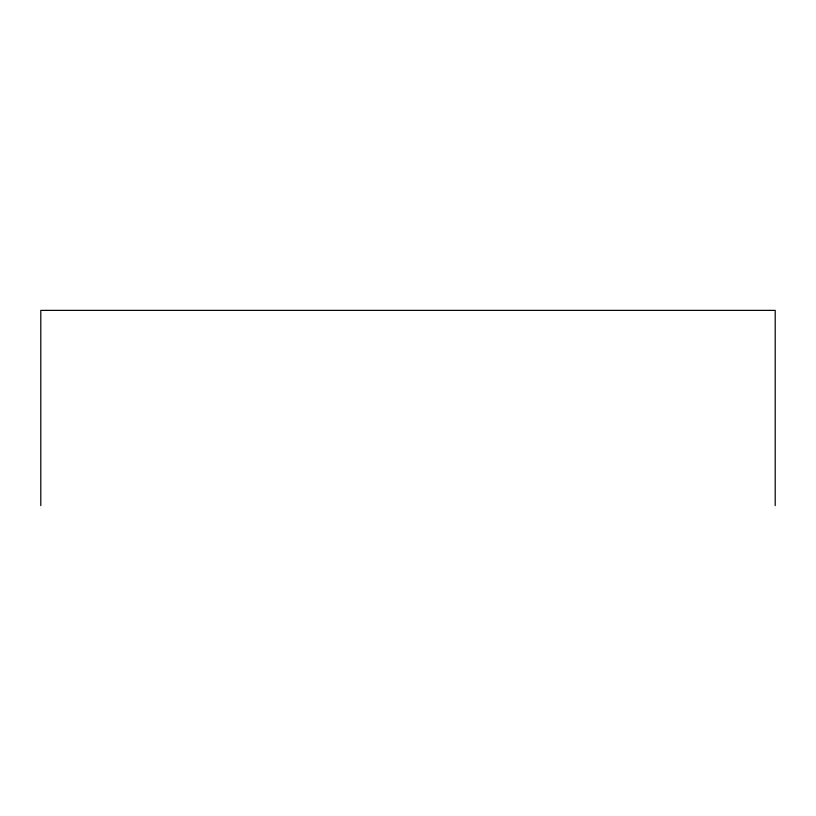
<?xml version="1.0" encoding="UTF-8"?>
<svg xmlns="http://www.w3.org/2000/svg" width="816" height="816" viewBox="0 0 816 816"><rect width="100%" height="100%" fill="white"/><g stroke="black" fill="none" stroke-linecap="round" stroke-linejoin="round"><path stroke-width="1.22" d="M775.2 505.624L775.2 310.376L40.8 310.376L40.8 505.624"/></g></svg>
